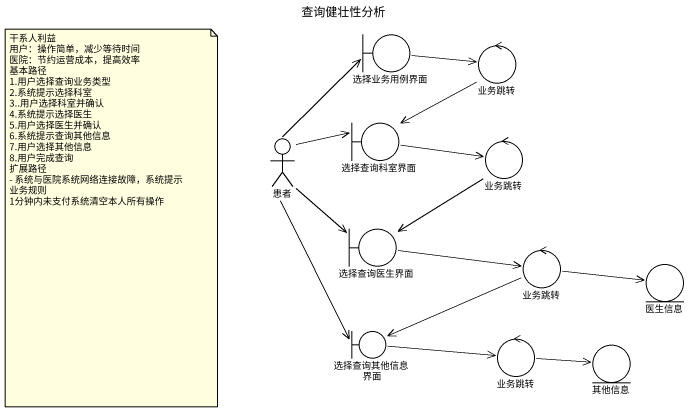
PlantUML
@startuml
title 查询健壮性分析
boundary 选择业务用例界面
control 业务跳转
actor 患者
boundary 选择查询科室界面
control "业务跳转" as 业务跳转_2
boundary 选择查询医生界面
control "业务跳转" as 业务跳转_3
entity 医生信息
boundary 选择查询其他信息界面
control "业务跳转" as 业务跳转_4
entity 其他信息
选择业务用例界面 -right-> 业务跳转
业务跳转 --> 选择查询科室界面
患者 -up-> 选择业务用例界面
患者 -right-> 选择查询科室界面
患者 --> 选择查询医生界面
患者 --> 选择查询其他信息界面
选择查询科室界面 -right-> 业务跳转_2
业务跳转_2 --> 选择查询医生界面
选择查询医生界面 -right-> 业务跳转_3
业务跳转_3 -right-> 医生信息
业务跳转_3 -left-> 选择查询其他信息界面
选择查询其他信息界面 -right-> 业务跳转_4
业务跳转_4 -right-> 其他信息
note as N1
  干系人利益
  用户：操作简单，减少等待时间
  医院：节约运营成本，提高效率
  基本路径
  1.用户选择查询业务类型
  2.系统提示选择科室
  3..用户选择科室并确认
  4.系统提示选择医生
  5.用户选择医生并确认
  6.系统提示查询其他信息
  7.用户选择其他信息
  8.用户完成查询
  扩展路径
  - 系统与医院系统网络连接故障，系统提示
  业务规则
  1分钟内未支付系统清空本人所有操作
end note
@enduml
